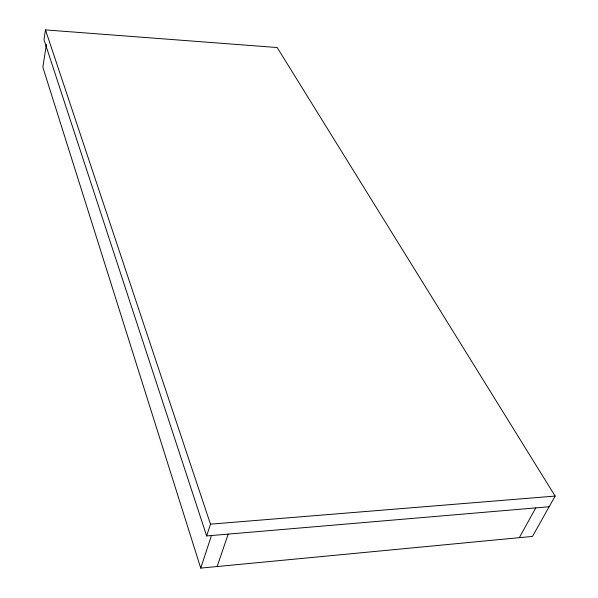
<?xml version="1.0" encoding="UTF-8"?>
<svg xmlns="http://www.w3.org/2000/svg" width="598" height="598" viewBox="0 0 598 598"><rect width="100%" height="100%" fill="white"/><g stroke="black" fill="none" stroke-linecap="round" stroke-linejoin="round"><path stroke-width="0.9" d="M46.382 44.454L42.862 67.23L200.734 568.1L532.489 536.413L555.138 496.078L277.18 47.534L45.478 29.9L43.983 39.67L206.639 535.943L549.143 506.76M206.639 535.943L210.481 524.154L45.478 29.9M200.734 568.1L211.453 535.531M217.126 566.538L228.182 534.104M519.318 537.669L535.771 507.904M210.481 524.154L555.138 496.078"/></g></svg>
